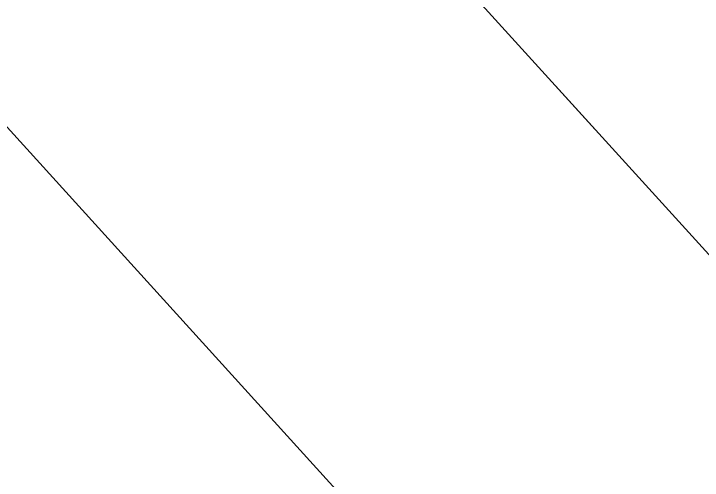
# Model space of a CAD drawing. Extents: x 363066 to 375462, y 6077936 to 6083550.
# Drawn here: x 372981.23 to 373009.79, y 6080168.11 to 6080187.47 of the extents above; entities that cross this region are included whole.
import ezdxf

# ---------------------------------------------------------------- set-up
doc = ezdxf.new("R2010")
doc.units = 0
doc.header["$LTSCALE"] = 5
doc.linetypes.add('foc-ACCESSROAD', pattern=[3.75, 2.5, -1.25])
for name, color, linetype in [('C-RW', 13, 'Continuous'), ('F-RW', 190, 'Continuous'), ('F-WS', 190, 'foc-ACCESSROAD')]:
    doc.layers.add(name, color=color, linetype=linetype)

msp = doc.modelspace()

# ---------------------------------------------------------------- linework, layer by layer
at = {"layer": 'C-RW', "flags": 128}
msp.add_lwpolyline([(372290.68, 6080739.519), (372426.752, 6080614.411), (372502.392, 6080551.173), (372571.244, 6080505.005), (372862.374, 6080304.127), (372892.195, 6080281.964), (372929.83, 6080239.809), (372945.333, 6080222.443), (372952.368, 6080214.563), (372958.81, 6080207.348), (372968.609, 6080196.371), (373013.427, 6080146.971), (373019.237, 6080140.567), (373021.028, 6080138.593), (373274.089, 6079975.513), (373323.079, 6079943.943), (373488.715, 6079837.215), (373654.159, 6079766.881), (373722.123, 6079720.432), (373751.732, 6079700.197), (374115.481, 6079451.605)], dxfattribs=at)
at = {"layer": 'F-RW', "flags": 128}
for points in [[(372300.982, 6080750.422), (372365.975, 6080689.559), (372436.644, 6080625.693), (372511.405, 6080563.191), (372579.681, 6080517.408), (372885.235, 6080306.577), (372886.406, 6080305.39), (372930.422, 6080260.744), (372953.643, 6080237.192), (372960.944, 6080229.785), (372971.723, 6080218.853), (372981.69, 6080208.743), (372989.043, 6080200.638), (372999.236, 6080189.402), (373020.105, 6080166.399), (373023.036, 6080163.169), (373032.726, 6080152.488), (373309.045, 6079974.52)], [(374115.481, 6079451.605), (373751.732, 6079700.197), (373722.123, 6079720.432), (373654.159, 6079766.881), (373488.715, 6079837.215), (373323.078, 6079943.943), (373274.088, 6079975.513), (373021.028, 6080138.593), (373019.237, 6080140.567), (373013.427, 6080146.971), (372968.609, 6080196.371), (372958.265, 6080206.863), (372951.752, 6080213.469), (372944.45, 6080220.876), (372929.717, 6080235.82), (372862.374, 6080304.127), (372571.244, 6080505.005), (372502.392, 6080551.173), (372426.752, 6080614.411), (372290.68, 6080739.519)]]:
    msp.add_lwpolyline(points, dxfattribs=at)
at = {"layer": 'F-WS', "flags": 128}
for points in [[(373046.054, 6080164.58), (373032.726, 6080152.488), (373020.105, 6080166.399), (372981.69, 6080208.743), (372995.018, 6080220.834), (373046.054, 6080164.58)], [(372971.687, 6080218.741), (372942.573, 6080192.328), (373003.046, 6080125.672), (373032.671, 6080152.549), (372999.236, 6080189.402)]]:
    msp.add_lwpolyline(points, close=True, dxfattribs=at)

doc.saveas('drawing.dxf')
